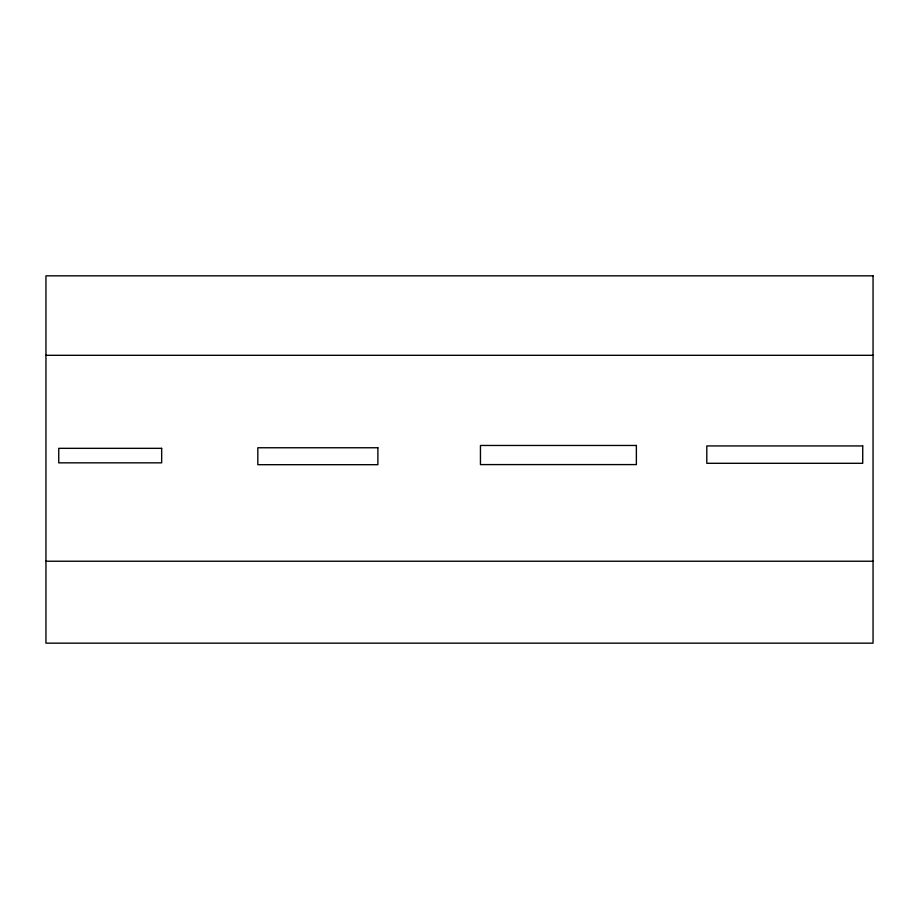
<?xml version="1.0" encoding="UTF-8"?>
<svg xmlns="http://www.w3.org/2000/svg" width="919" height="919" viewBox="0 0 919 919"><rect width="100%" height="100%" fill="white"/><g stroke="black" fill="none" stroke-linecap="round" stroke-linejoin="round"><path stroke-width="1.38" d="M45.95 355.308L873.05 355.308M45.95 561.233L873.05 561.233M873.05 275.838L45.95 275.838L45.95 643.162L873.05 643.162L873.05 275.838M636.373 445.462L480.453 445.462L480.453 464.589L636.373 464.589L636.373 445.462M862.723 445.933L706.803 445.933L706.803 463.302L862.723 463.302L862.723 445.933M377.881 447.76L257.825 447.76L257.825 464.692L377.881 464.692L377.881 447.76M161.664 448.334L58.747 448.334L58.747 462.843L161.664 462.843L161.664 448.334"/></g></svg>
